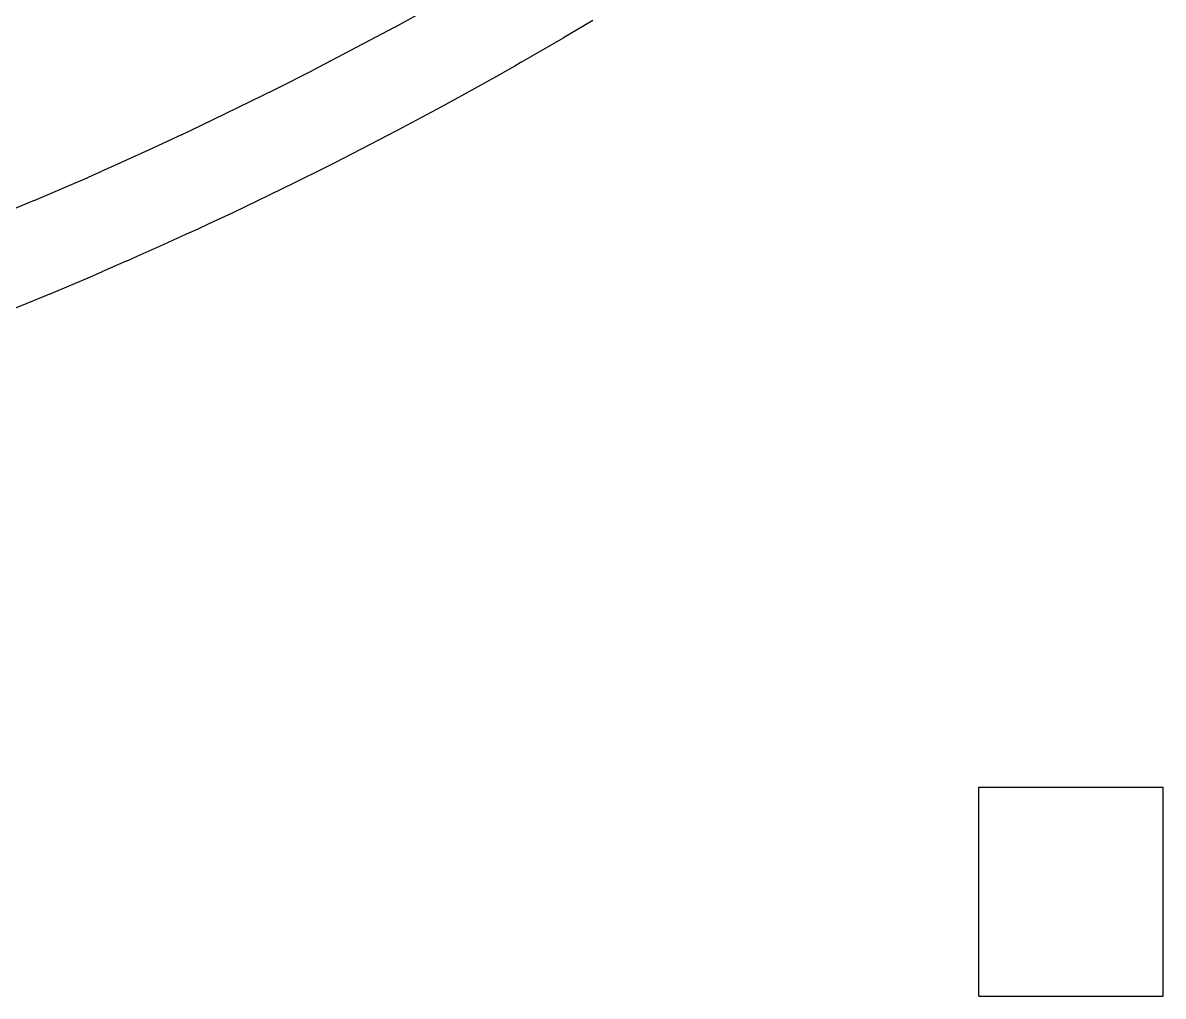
# Model space of a CAD drawing. Header units: millimetres. Extents: x -1175 to 655, y -895 to 720.
# Drawn here: x -193.14 to -172.75, y 5.03 to 22.44 of the extents above; entities that cross this region are included whole.
import ezdxf

# ---------------------------------------------------------------- set-up
doc = ezdxf.new("R2010")
doc.units = ezdxf.units.MM
doc.layers.add('HIDDEN', color=8, linetype='Continuous')
doc.layers.add('VISIBLE', color=7, linetype='Continuous')

msp = doc.modelspace()

# ---------------------------------------------------------------- linework, layer by layer
at = {"layer": 'HIDDEN'}
for points in [[(-176.05, 8.77), (-172.75, 8.77)], [(-176.05, 8.77), (-172.75, 8.77)], [(-176.05, 5.03), (-176.05, 8.77)], [(-176.05, 5.03), (-176.05, 8.77)], [(-176.05, 8.77), (-172.75, 8.77)], [(-176.05, 5.03), (-176.05, 8.77)], [(-172.75, 5.03), (-172.75, 8.77)], [(-172.75, 5.03), (-172.75, 8.77)], [(-172.75, 5.03), (-172.75, 8.77)], [(-176.05, 5.03), (-172.75, 5.03)], [(-176.05, 5.03), (-172.75, 5.03)], [(-176.05, 5.03), (-172.75, 5.03)]]:
    msp.add_lwpolyline(points, dxfattribs=at)
at = {"layer": 'VISIBLE'}
for points in [[(-186.501, 22.355), (-185.854, 22.709)], [(-182.95, 22.48), (-183.472, 22.17)], [(-186.501, 22.355), (-187.961, 21.586)], [(-184.231, 21.73), (-183.472, 22.17)], [(-184.348, 21.664), (-184.562, 21.542)], [(-184.231, 21.73), (-184.348, 21.664)], [(-188.623, 21.251), (-187.961, 21.586)], [(-185.176, 21.2), (-184.562, 21.542)], [(-189.963, 20.598), (-188.623, 21.251)], [(-185.649, 20.941), (-185.176, 21.2)], [(-186.457, 20.509), (-185.649, 20.941)], [(-190.292, 20.442), (-190.82, 20.196)], [(-190.292, 20.442), (-189.963, 20.598)], [(-187.559, 19.94), (-186.627, 20.42)], [(-186.627, 20.42), (-186.457, 20.509)], [(-190.82, 20.196), (-191.396, 19.934)], [(-191.517, 19.879), (-191.742, 19.779)], [(-191.396, 19.934), (-191.517, 19.879)], [(-188.282, 19.579), (-187.751, 19.843)], [(-187.751, 19.843), (-187.559, 19.94)], [(-192.23, 19.563), (-192.048, 19.643)], [(-192.048, 19.643), (-191.825, 19.742)], [(-191.825, 19.742), (-191.742, 19.779)], [(-189.397, 19.041), (-188.282, 19.579)], [(-192.939, 19.258), (-192.23, 19.563)], [(-192.939, 19.258), (-193.441, 19.048)], [(-189.657, 18.918), (-189.397, 19.041)], [(-190.02, 18.749), (-189.821, 18.842)], [(-189.821, 18.842), (-189.657, 18.918)], [(-190.156, 18.687), (-190.624, 18.473)], [(-190.156, 18.687), (-190.02, 18.749)], [(-190.624, 18.473), (-191, 18.304)], [(-191.282, 18.178), (-191.733, 17.981)], [(-191.282, 18.178), (-191.207, 18.211)], [(-191.108, 18.256), (-191.207, 18.211)], [(-191, 18.304), (-191.108, 18.256)], [(-191.936, 17.893), (-191.733, 17.981)], [(-192.666, 17.584), (-191.936, 17.893)], [(-192.666, 17.584), (-192.81, 17.525)], [(-193.074, 17.417), (-193.623, 17.198)], [(-192.81, 17.525), (-193.074, 17.417)], [(-176.05, 8.77), (-172.75, 8.77)], [(-176.05, 5.03), (-176.05, 8.77)], [(-172.75, 5.03), (-172.75, 8.77)], [(-176.05, 5.03), (-172.75, 5.03)]]:
    msp.add_lwpolyline(points, dxfattribs=at)

doc.saveas('drawing.dxf')
